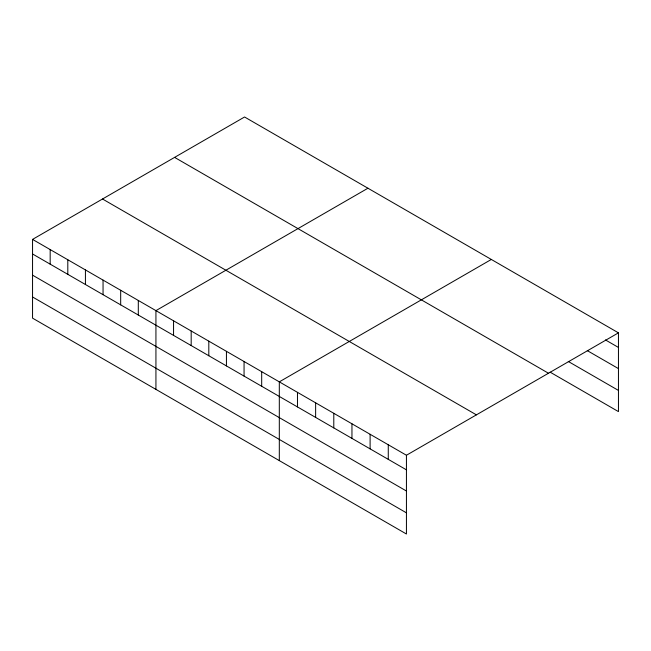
<?xml version="1.0" encoding="UTF-8"?>
<svg xmlns="http://www.w3.org/2000/svg" width="651" height="651" viewBox="0 0 651 651"><rect width="100%" height="100%" fill="white"/><g stroke="black" fill="none" stroke-linecap="round" stroke-linejoin="round"><path stroke-width="0.98" d="M406.436 491.017L406.436 455.252L32.55 239.397L32.55 318.152L406.436 534.007L406.436 491.017L32.55 275.161M550.136 372.16L618.45 411.603L618.45 332.848L244.564 116.993L32.55 239.397M367.945 188.22L155.931 310.633L155.931 389.388M491.326 259.456L279.312 381.86L279.312 460.615M406.436 455.252L618.45 332.848M605.479 339.944L618.45 347.439M587.316 350.637L618.45 368.612M568.29 361.468L618.45 390.429M174.598 157.387L548.484 373.243M102.516 199.003L476.402 414.858M32.55 253.98L406.436 469.843M32.55 296.978L406.436 512.833M388.273 444.771L388.273 459.354M370.11 434.29L370.11 448.873M351.955 423.801L351.955 438.392M333.792 413.32L333.792 427.902M315.629 402.831L315.629 417.421M297.474 392.35L297.474 406.932M261.686 371.688L261.686 386.271M244.06 361.508L244.06 376.099M226.434 351.337L226.434 365.919M208.808 341.157L208.808 355.747M191.182 330.985L191.182 345.567M173.557 320.805L173.557 335.395M138.305 300.453L138.305 315.043M120.679 290.281L120.679 304.863M103.053 280.101L103.053 294.683M85.427 269.929L85.427 284.511M67.802 259.749L67.802 274.331M50.176 249.569L50.176 264.16"/></g></svg>
